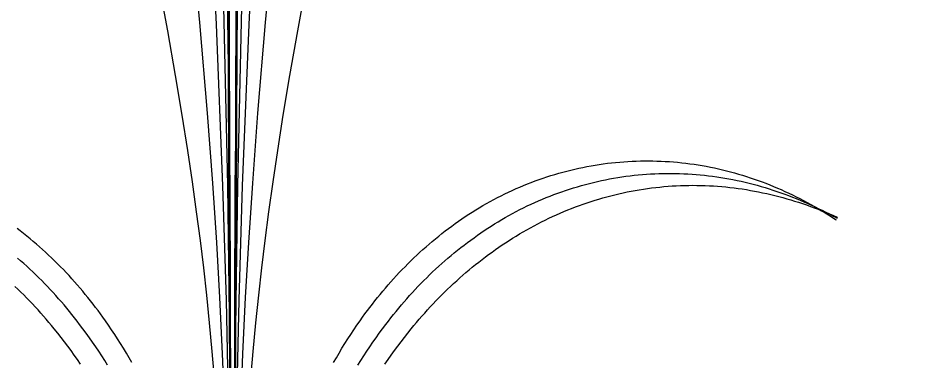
# Model space of a CAD drawing. Header units: millimetres. Extents: x -574 to 574, y 0 to 1996.
# Drawn here: x -52.2 to 163.7, y 166 to 249.5 of the extents above; entities that cross this region are included whole.
import ezdxf

# ---------------------------------------------------------------- set-up
doc = ezdxf.new("R2010")
doc.units = ezdxf.units.MM

msp = doc.modelspace()

# ---------------------------------------------------------------- linework, layer by layer
for points in [[(0, 0), (0, 0), (-2.24, 682.94), (-4.11, 825.61), (-7.21, 967.59), (-11.59, 1110.88), (-20.98, 1341.46), (-49.79, 1995.64)], [(0, 0), (0, 0), (2.24, 682.94), (4.11, 825.61), (7.21, 967.59), (11.59, 1110.88), (20.98, 1341.46), (49.79, 1995.64)], [(0, 0), (0, 0), (-2.07, 466.23), (-4.49, 683.26), (-6.07, 755.25), (-8.25, 826.56), (-11.07, 898.18), (-14.56, 970.78), (-18.8, 1045.35), (-23.96, 1123.89), (-30.53, 1212.07), (-94.62, 1975.68)], [(0, 0), (0, 0), (2.07, 466.23), (4.49, 683.26), (6.07, 755.25), (8.25, 826.56), (11.07, 898.18), (14.56, 970.78), (18.8, 1045.35), (23.96, 1123.89), (30.53, 1212.07), (94.62, 1975.68)], [(0, 0), (0, 0), (-0.6, 208.33), (-4.15, 466.88), (-7.76, 643.02), (-9.01, 683.86), (-10.46, 720.68), (-12.22, 757.15), (-14.32, 793.93), (-16.76, 831.03), (-19.58, 868.77), (-22.84, 907.82), (-26.66, 949.18), (-31.18, 993.83), (-36.68, 1043.77), (-43.49, 1100.98), (-52.16, 1168.75), (-65.13, 1263.32), (-163.73, 1944.91)], [(0, 0), (0, 0), (0.6, 208.33), (4.15, 466.88), (7.76, 643.02), (9.01, 683.86), (10.46, 720.68), (12.22, 757.15), (14.32, 793.93), (16.76, 831.03), (19.58, 868.77), (22.84, 907.82), (26.66, 949.18), (31.18, 993.83), (36.68, 1043.77), (43.49, 1100.98), (52.16, 1168.75), (65.13, 1263.32), (163.73, 1944.91)], [(0, 0), (0, 0), (-0.46, 152.06), (-1.2, 208.66), (-3.49, 310.12), (-8.34, 467.8), (-13.41, 598.33), (-15.56, 643.83), (-16.84, 666.24), (-18.14, 685.96), (-19.61, 705.66), (-21.25, 725.36), (-23.1, 745.37), (-25.2, 766.03), (-27.54, 787.33), (-30.2, 809.62), (-33.26, 833.54), (-36.76, 859.09), (-40.82, 886.93), (-45.54, 917.38), (-51.12, 951.43), (-57.74, 989.71), (-65.72, 1033.54)], [(0, 0), (0, 0), (0.46, 152.06), (1.2, 208.66), (3.49, 310.12), (8.34, 467.8), (13.41, 598.33), (15.56, 643.83), (16.84, 666.24), (18.14, 685.96), (19.61, 705.66), (21.25, 725.36), (23.1, 745.37), (25.2, 766.03), (27.54, 787.33), (30.2, 809.62), (33.26, 833.54), (36.76, 859.09), (40.82, 886.93), (45.54, 917.38), (51.12, 951.43), (57.74, 989.71), (65.72, 1033.54)], [(0, 0), (0, 0), (-0.37, 109.19), (-0.92, 152.06), (-1.55, 180.86), (-2.4, 208.64), (-3.96, 247.8), (-7, 310.36), (-11.39, 387.27), (-16.73, 468.48), (-22.53, 546.31)], [(0, 0), (0, 0), (0.37, 109.19), (0.92, 152.06), (1.55, 180.86), (2.4, 208.64), (3.96, 247.8), (7, 310.36), (11.39, 387.27), (16.73, 468.48), (22.53, 546.31)], [(0, 0), (0, 0), (-0.27, 72.35), (-0.75, 109.52), (-1.29, 133.97), (-1.85, 152.38), (-2.46, 167.77), (-3.13, 181.49), (-3.9, 194.87), (-4.85, 209.24), (-6.13, 226.27), (-7.99, 248.3), (-10.62, 276.65), (-14.12, 310.97), (-18.32, 348.92), (-23.05, 388.49), (-28.25, 429.02), (-33.89, 470.17), (-39.85, 510.94)], [(0, 0), (0, 0), (0.27, 72.35), (0.75, 109.52), (1.29, 133.97), (1.85, 152.38), (2.46, 167.77), (3.13, 181.49), (3.9, 194.87), (4.85, 209.24), (6.13, 226.27), (7.99, 248.3), (10.62, 276.65), (14.12, 310.97), (18.32, 348.92), (23.05, 388.49), (28.25, 429.02), (33.89, 470.17), (39.85, 510.94)], [(0, 0), (0, 0), (-0.18, 43.54), (-0.55, 72.34), (-1.01, 93.44), (-1.51, 109.84), (-2.05, 123.23), (-2.6, 134.6), (-3.16, 144.3), (-3.74, 152.99), (-4.35, 161.01), (-4.97, 168.35), (-5.62, 175.35), (-6.31, 182.02), (-7.05, 188.67), (-7.86, 195.32), (-8.76, 202.3), (-9.78, 209.6), (-10.91, 217.22), (-12.27, 225.82), (-13.86, 235.4), (-15.77, 246.29), (-18.08, 258.8)], [(0, 0), (0, 0), (0.18, 43.54), (0.55, 72.34), (1.01, 93.44), (1.51, 109.84), (2.05, 123.23), (2.6, 134.6), (3.16, 144.3), (3.74, 152.99), (4.35, 161.01), (4.97, 168.35), (5.62, 175.35), (6.31, 182.02), (7.05, 188.67), (7.86, 195.32), (8.76, 202.3), (9.78, 209.6), (10.91, 217.22), (12.27, 225.82), (13.86, 235.4), (15.77, 246.29), (18.08, 258.8)], [(24.49, 165.66), (25.15, 166.82), (25.83, 167.98), (26.52, 169.13), (27.22, 170.27), (27.94, 171.4), (28.66, 172.53), (29.4, 173.64), (30.16, 174.75), (30.92, 175.85), (31.51, 176.67), (32.1, 177.48), (32.69, 178.29), (33.3, 179.09), (33.91, 179.89), (34.53, 180.68), (35.15, 181.46), (35.79, 182.24), (36.43, 183.02), (37.08, 183.79), (37.73, 184.55), (38.39, 185.3), (39.06, 186.05), (39.74, 186.79), (40.43, 187.53), (41.12, 188.25), (41.82, 188.97), (42.53, 189.69), (43.24, 190.39), (43.96, 191.09), (44.69, 191.79), (45.43, 192.47), (46.17, 193.15), (46.92, 193.81), (47.68, 194.47), (48.44, 195.12), (49.21, 195.77), (49.99, 196.4), (50.78, 197.03), (51.57, 197.65), (52.37, 198.26), (53.17, 198.85), (53.99, 199.44), (54.81, 200.03), (55.63, 200.6), (56.46, 201.16), (57.3, 201.71), (58.15, 202.25), (59, 202.78), (59.86, 203.31), (60.73, 203.82), (61.6, 204.32), (62.47, 204.81), (63.36, 205.29), (64.24, 205.75), (65.14, 206.21), (66.04, 206.66), (66.94, 207.09), (67.86, 207.52), (68.77, 207.93), (69.69, 208.33), (70.62, 208.72), (71.55, 209.1), (72.48, 209.46), (73.42, 209.82), (74.37, 210.16), (75.32, 210.49), (76.27, 210.81), (77.23, 211.11), (78.19, 211.4), (79.15, 211.69), (80.12, 211.95), (81.09, 212.21), (82.07, 212.46), (83.04, 212.69), (84.02, 212.91), (85.01, 213.11), (85.99, 213.31), (86.98, 213.49), (87.97, 213.66), (88.96, 213.81), (89.96, 213.96), (90.95, 214.09), (91.95, 214.2), (92.95, 214.31), (93.95, 214.4), (94.95, 214.48), (95.95, 214.54), (96.96, 214.6), (97.96, 214.64), (98.97, 214.67), (99.97, 214.68), (100.97, 214.68), (101.98, 214.67), (102.98, 214.65), (103.99, 214.61), (104.99, 214.56), (105.99, 214.5), (106.99, 214.42), (107.99, 214.33), (108.99, 214.23), (109.99, 214.12), (110.99, 213.99), (111.98, 213.85), (112.98, 213.7), (113.97, 213.54), (114.96, 213.36), (115.94, 213.17), (116.93, 212.97), (117.91, 212.75), (118.89, 212.53), (119.86, 212.29), (120.83, 212.03), (121.8, 211.77), (122.77, 211.49), (123.73, 211.21), (124.69, 210.91), (125.65, 210.6), (126.6, 210.27), (127.54, 209.94), (128.49, 209.59), (129.42, 209.23), (130.36, 208.86), (131.29, 208.48), (132.21, 208.09), (133.13, 207.69), (134.05, 207.27), (134.96, 206.85), (135.87, 206.42), (136.77, 205.97), (137.66, 205.52), (138.55, 205.05), (139.44, 204.57), (140.32, 204.09), (141.19, 203.6), (142.06, 203.09), (142.92, 202.58), (143.78, 202.06), (144.64, 201.53), (145.48, 200.99), (146.33, 200.44), (146.51, 200.32)], [(30.38, 165.01), (31.08, 166.15), (31.8, 167.28), (32.53, 168.41), (33.27, 169.52), (34.03, 170.63), (34.8, 171.72), (35.58, 172.81), (36.37, 173.89), (37.17, 174.96), (37.78, 175.76), (38.4, 176.55), (39.03, 177.34), (39.66, 178.12), (40.3, 178.89), (40.95, 179.66), (41.6, 180.43), (42.26, 181.18), (42.93, 181.93), (43.6, 182.68), (44.29, 183.41), (44.97, 184.14), (45.67, 184.87), (46.37, 185.58), (47.08, 186.3), (47.8, 187), (48.53, 187.69), (49.26, 188.38), (50, 189.06), (50.74, 189.74), (51.49, 190.4), (52.25, 191.06), (53.02, 191.71), (53.79, 192.35), (54.57, 192.99), (55.36, 193.61), (56.15, 194.23), (56.95, 194.83), (57.76, 195.43), (58.57, 196.02), (59.39, 196.61), (60.21, 197.18), (61.05, 197.74), (61.89, 198.29), (62.73, 198.84), (63.58, 199.37), (64.44, 199.9), (65.3, 200.41), (66.17, 200.91), (67.04, 201.41), (67.92, 201.89), (68.81, 202.36), (69.7, 202.83), (70.6, 203.28), (71.5, 203.72), (72.41, 204.15), (73.32, 204.57), (74.24, 204.97), (75.17, 205.37), (76.09, 205.75), (77.03, 206.13), (77.96, 206.49), (78.9, 206.84), (79.85, 207.18), (80.8, 207.5), (81.75, 207.82), (82.71, 208.12), (83.67, 208.41), (84.64, 208.69), (85.61, 208.95), (86.58, 209.21), (87.56, 209.45), (88.53, 209.68), (89.51, 209.89), (90.5, 210.1), (91.48, 210.29), (92.47, 210.47), (93.46, 210.64), (94.46, 210.79), (95.45, 210.93), (96.45, 211.06), (97.44, 211.18), (98.44, 211.28), (99.44, 211.37), (100.44, 211.45), (101.45, 211.51), (102.45, 211.57), (103.45, 211.6), (104.46, 211.63), (105.46, 211.65), (106.47, 211.65), (107.47, 211.63), (108.48, 211.61), (109.48, 211.57), (110.48, 211.52), (111.49, 211.46), (112.49, 211.39), (113.49, 211.3), (114.49, 211.2), (115.49, 211.08), (116.48, 210.96), (117.48, 210.82), (118.47, 210.67), (119.46, 210.5), (120.45, 210.33), (121.44, 210.14), (122.42, 209.94), (123.4, 209.73), (124.38, 209.5), (125.36, 209.27), (126.33, 209.02), (127.3, 208.76), (128.27, 208.48), (129.23, 208.2), (130.19, 207.9), (131.15, 207.6), (132.1, 207.28), (133.05, 206.95), (133.99, 206.61), (134.93, 206.25), (135.87, 205.89), (136.8, 205.52), (137.73, 205.13), (138.66, 204.74), (139.57, 204.33), (140.49, 203.92), (141.4, 203.49), (142.31, 203.06), (143.21, 202.62), (144.1, 202.16), (145, 201.7), (145.88, 201.23), (146.75, 200.76)], [(36.95, 165.29), (37.71, 166.39), (38.48, 167.49), (39.26, 168.58), (40.05, 169.66), (40.86, 170.73), (41.67, 171.79), (42.5, 172.84), (43.34, 173.89), (43.98, 174.66), (44.62, 175.43), (45.27, 176.2), (45.93, 176.96), (46.6, 177.71), (47.27, 178.45), (47.95, 179.19), (48.63, 179.93), (49.33, 180.66), (50.03, 181.38), (50.73, 182.09), (51.44, 182.8), (52.16, 183.5), (52.89, 184.19), (53.62, 184.88), (54.36, 185.56), (55.11, 186.23), (55.86, 186.9), (56.62, 187.55), (57.39, 188.2), (58.16, 188.85), (58.94, 189.48), (59.73, 190.1), (60.52, 190.72), (61.32, 191.33), (62.12, 191.93), (62.94, 192.52), (63.75, 193.11), (64.58, 193.68), (65.41, 194.25), (66.25, 194.8), (67.09, 195.35), (67.94, 195.89), (68.79, 196.42), (69.65, 196.93), (70.52, 197.44), (71.39, 197.94), (72.27, 198.43), (73.15, 198.91), (74.04, 199.38), (74.93, 199.84), (75.83, 200.29), (76.73, 200.73), (77.64, 201.15), (78.56, 201.57), (79.47, 201.98), (80.4, 202.37), (81.33, 202.75), (82.26, 203.13), (83.2, 203.49), (84.14, 203.84), (85.08, 204.18), (86.03, 204.5), (86.99, 204.82), (87.95, 205.12), (88.91, 205.41), (89.87, 205.69), (90.84, 205.96), (91.81, 206.22), (92.79, 206.46), (93.76, 206.69), (94.74, 206.91), (95.73, 207.12), (96.71, 207.31), (97.7, 207.49), (98.69, 207.66), (99.68, 207.82), (100.68, 207.97), (101.67, 208.1), (102.67, 208.22), (103.67, 208.33), (104.67, 208.42), (105.67, 208.51), (106.67, 208.58), (107.67, 208.63), (108.68, 208.68), (109.68, 208.71), (110.69, 208.73), (111.69, 208.74), (112.69, 208.73), (113.7, 208.71), (114.7, 208.68), (115.71, 208.64), (116.71, 208.58), (117.71, 208.52), (118.71, 208.43), (119.71, 208.34), (120.71, 208.24), (121.71, 208.12), (122.71, 207.99), (123.7, 207.85), (124.69, 207.69), (125.68, 207.52), (126.67, 207.34), (127.66, 207.15), (128.64, 206.95), (129.62, 206.74), (130.6, 206.51), (131.58, 206.27), (132.55, 206.02), (133.52, 205.76), (134.49, 205.49), (135.45, 205.21), (136.41, 204.91), (137.37, 204.61), (138.32, 204.29), (139.27, 203.96), (140.22, 203.63), (141.16, 203.28), (142.1, 202.92), (143.03, 202.56), (143.97, 202.18), (144.89, 201.8), (145.82, 201.4), (146.74, 201), (146.85, 200.95)], [(-24.49, 165.66), (-25.15, 166.82), (-25.83, 167.98), (-26.52, 169.13), (-27.22, 170.27), (-27.94, 171.4), (-28.66, 172.53), (-29.4, 173.64), (-30.16, 174.75), (-30.92, 175.85), (-31.51, 176.67), (-32.1, 177.48), (-32.69, 178.29), (-33.3, 179.09), (-33.91, 179.89), (-34.53, 180.68), (-35.15, 181.46), (-35.79, 182.24), (-36.43, 183.02), (-37.08, 183.79), (-37.73, 184.55), (-38.39, 185.3), (-39.06, 186.05), (-39.74, 186.79), (-40.43, 187.53), (-41.12, 188.25), (-41.82, 188.97), (-42.53, 189.69), (-43.24, 190.39), (-43.96, 191.09), (-44.69, 191.79), (-45.43, 192.47), (-46.17, 193.15), (-46.92, 193.81), (-47.68, 194.47), (-48.44, 195.12), (-49.21, 195.77), (-49.99, 196.4), (-50.78, 197.03), (-51.57, 197.65), (-52.37, 198.26)], [(-30.38, 165.01), (-31.08, 166.15), (-31.8, 167.28), (-32.53, 168.41), (-33.27, 169.52), (-34.03, 170.63), (-34.8, 171.72), (-35.58, 172.81), (-36.37, 173.89), (-37.17, 174.96), (-37.78, 175.76), (-38.4, 176.55), (-39.03, 177.34), (-39.66, 178.12), (-40.3, 178.89), (-40.95, 179.66), (-41.6, 180.43), (-42.26, 181.18), (-42.93, 181.93), (-43.6, 182.68), (-44.29, 183.41), (-44.97, 184.14), (-45.67, 184.87), (-46.37, 185.58), (-47.08, 186.3), (-47.8, 187), (-48.53, 187.69), (-49.26, 188.38), (-50, 189.06), (-50.74, 189.74), (-51.49, 190.4), (-52.25, 191.06)], [(-36.95, 165.29), (-37.71, 166.39), (-38.48, 167.49), (-39.26, 168.58), (-40.05, 169.66), (-40.86, 170.73), (-41.67, 171.79), (-42.5, 172.84), (-43.34, 173.89), (-43.98, 174.66), (-44.62, 175.43), (-45.27, 176.2), (-45.93, 176.96), (-46.6, 177.71), (-47.27, 178.45), (-47.95, 179.19), (-48.63, 179.93), (-49.33, 180.66), (-50.03, 181.38), (-50.73, 182.09), (-51.44, 182.8), (-52.16, 183.5), (-52.89, 184.19)]]:
    msp.add_lwpolyline(points)

doc.saveas('drawing.dxf')
